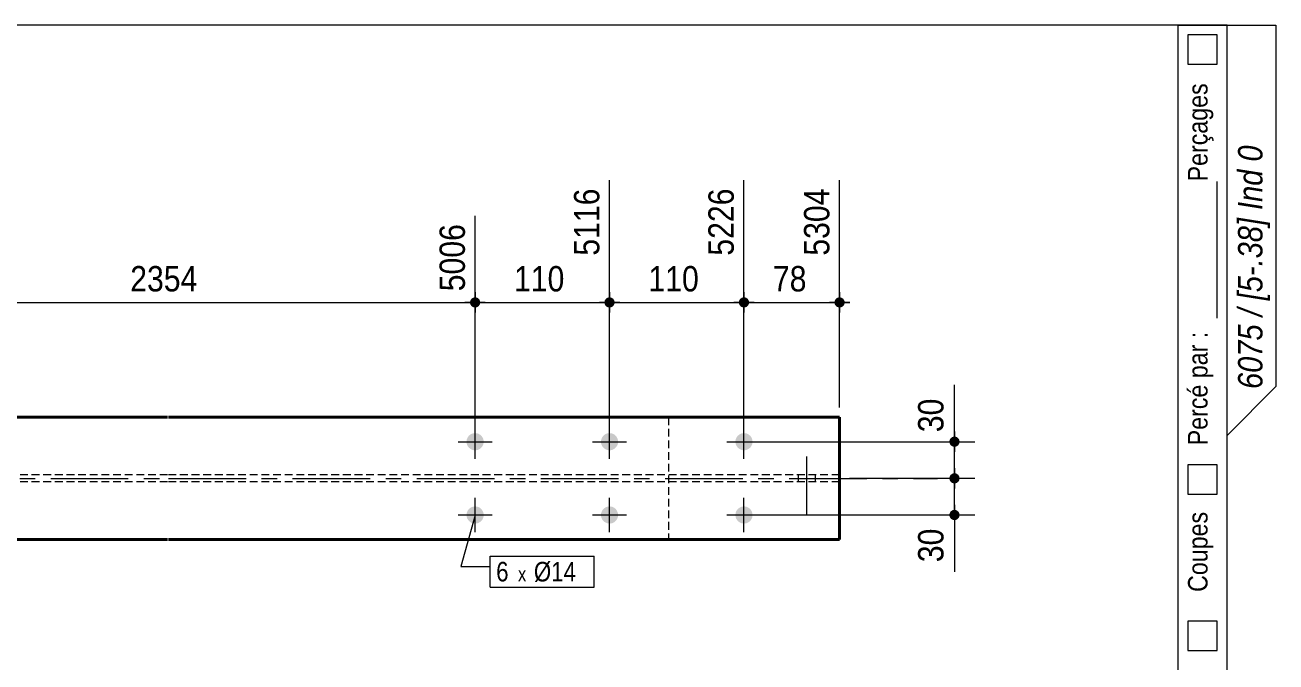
# Model space of a CAD drawing. Header units: millimetres. Extents: x 2 to 287, y 5 to 195.
# Drawn here: x 159 to 287, y 129.8 to 195 of the extents above; entities that cross this region are included whole.
import ezdxf

# ---------------------------------------------------------------- set-up
doc = ezdxf.new("R2010")
doc.units = ezdxf.units.MM
for name, pattern in [('AXES', [12.7, 7.9375, -1.5875, 1.5875, -1.5875]), ('CACHE2', [1.190625, 0.79375, -0.396875]), ('INTERROMPUX2', [9.525, 6.35, -3.175])]:
    doc.linetypes.add(name, pattern=pattern)
for name, color, linetype, lineweight in [('Autre type objet', 1, 'Continuous', 0), ('Axe', 1, 'Continuous', 0), ('Boulon', 7, 'Continuous', 0), ('Cache', 7, 'Continuous', 0), ('Cotation', 7, 'Continuous', 0), ('Désignation boulon', 3, 'Continuous', 0), ('Feuille dessin', 5, 'Continuous', 0), ('Piece', 2, 'Continuous', 0)]:
    doc.layers.add(name, color=color, linetype=linetype, lineweight=lineweight)
doc.styles.add('ARIAL', font='ARIAL.TTF')
doc.styles.add('ARIAL_ITALIC', font='ARIALI.TTF')
doc.styles.add('COMIC_SANS_MS', font='COMIC.TTF')

# ---------------------------------------------------------------- blocks, each defined once
blk = doc.blocks.new('*A8')
at = {"layer": 'Boulon'}
for points in [[(205.96, 152.33), (205.95, 152.28), (205.95, 152.24), (205.94, 152.2), (205.93, 152.16), (205.92, 152.11), (205.91, 152.07), (205.89, 152.03), (205.87, 151.99), (205.85, 151.96), (205.83, 151.92), (205.81, 151.88), (205.78, 151.85), (205.76, 151.81), (205.73, 151.78), (205.7, 151.75), (205.67, 151.72), (205.64, 151.69), (205.6, 151.67), (205.57, 151.64), (205.53, 151.62), (205.49, 151.6), (205.46, 151.58), (205.42, 151.56), (205.38, 151.54), (205.34, 151.53), (205.29, 151.52), (205.25, 151.51), (205.21, 151.5), (205.17, 151.5), (205.13, 151.49), (205.08, 151.49), (205.04, 151.49), (205, 151.5), (204.95, 151.5), (204.91, 151.51), (204.87, 151.52), (204.83, 151.53), (204.79, 151.54), (204.75, 151.56), (204.71, 151.58), (204.67, 151.6), (204.63, 151.62), (204.6, 151.64), (204.56, 151.67), (204.53, 151.69), (204.49, 151.72), (204.46, 151.75), (204.43, 151.78), (204.41, 151.81), (204.38, 151.85), (204.35, 151.88), (204.33, 151.92), (204.31, 151.96), (204.29, 151.99), (204.27, 152.03), (204.26, 152.07), (204.24, 152.11), (204.23, 152.16), (204.22, 152.2), (204.22, 152.24), (204.21, 152.28), (204.21, 152.33), (204.21, 152.37), (204.21, 152.41), (204.21, 152.45), (204.22, 152.5), (204.22, 152.54), (204.23, 152.58), (204.24, 152.62), (204.26, 152.66), (204.27, 152.7), (204.29, 152.74), (204.31, 152.78), (204.33, 152.82), (204.35, 152.85), (204.38, 152.89), (204.41, 152.92), (204.43, 152.96), (204.46, 152.99), (204.49, 153.02), (204.53, 153.04), (204.56, 153.07), (204.6, 153.1), (204.63, 153.12), (204.67, 153.14), (204.71, 153.16), (204.75, 153.18), (204.79, 153.19), (204.83, 153.21), (204.87, 153.22), (204.91, 153.23), (204.95, 153.23), (205, 153.24), (205.04, 153.24), (205.08, 153.24), (205.13, 153.24), (205.17, 153.24), (205.21, 153.23), (205.25, 153.23), (205.29, 153.22), (205.34, 153.21), (205.38, 153.19), (205.42, 153.18), (205.46, 153.16), (205.49, 153.14), (205.53, 153.12), (205.57, 153.1), (205.6, 153.07), (205.64, 153.04), (205.67, 153.02), (205.7, 152.99), (205.73, 152.96), (205.76, 152.92), (205.78, 152.89), (205.81, 152.85), (205.83, 152.82), (205.85, 152.78), (205.87, 152.74), (205.89, 152.7), (205.91, 152.66), (205.92, 152.62), (205.93, 152.58), (205.94, 152.54), (205.95, 152.5), (205.95, 152.45), (205.96, 152.41), (205.96, 152.37)], [(219.71, 152.33), (219.7, 152.28), (219.7, 152.24), (219.69, 152.2), (219.68, 152.16), (219.67, 152.11), (219.66, 152.07), (219.64, 152.03), (219.62, 151.99), (219.6, 151.96), (219.58, 151.92), (219.56, 151.88), (219.53, 151.85), (219.51, 151.81), (219.48, 151.78), (219.45, 151.75), (219.42, 151.72), (219.39, 151.69), (219.35, 151.67), (219.32, 151.64), (219.28, 151.62), (219.24, 151.6), (219.21, 151.58), (219.17, 151.56), (219.13, 151.54), (219.09, 151.53), (219.04, 151.52), (219, 151.51), (218.96, 151.5), (218.92, 151.5), (218.88, 151.49), (218.83, 151.49), (218.79, 151.49), (218.75, 151.5), (218.7, 151.5), (218.66, 151.51), (218.62, 151.52), (218.58, 151.53), (218.54, 151.54), (218.5, 151.56), (218.46, 151.58), (218.42, 151.6), (218.38, 151.62), (218.35, 151.64), (218.31, 151.67), (218.28, 151.69), (218.24, 151.72), (218.21, 151.75), (218.18, 151.78), (218.16, 151.81), (218.13, 151.85), (218.1, 151.88), (218.08, 151.92), (218.06, 151.96), (218.04, 151.99), (218.02, 152.03), (218.01, 152.07), (217.99, 152.11), (217.98, 152.16), (217.97, 152.2), (217.97, 152.24), (217.96, 152.28), (217.96, 152.33), (217.96, 152.37), (217.96, 152.41), (217.96, 152.45), (217.97, 152.5), (217.97, 152.54), (217.98, 152.58), (217.99, 152.62), (218.01, 152.66), (218.02, 152.7), (218.04, 152.74), (218.06, 152.78), (218.08, 152.82), (218.1, 152.85), (218.13, 152.89), (218.16, 152.92), (218.18, 152.96), (218.21, 152.99), (218.24, 153.02), (218.28, 153.04), (218.31, 153.07), (218.35, 153.1), (218.38, 153.12), (218.42, 153.14), (218.46, 153.16), (218.5, 153.18), (218.54, 153.19), (218.58, 153.21), (218.62, 153.22), (218.66, 153.23), (218.7, 153.23), (218.75, 153.24), (218.79, 153.24), (218.83, 153.24), (218.88, 153.24), (218.92, 153.24), (218.96, 153.23), (219, 153.23), (219.04, 153.22), (219.09, 153.21), (219.13, 153.19), (219.17, 153.18), (219.21, 153.16), (219.24, 153.14), (219.28, 153.12), (219.32, 153.1), (219.35, 153.07), (219.39, 153.04), (219.42, 153.02), (219.45, 152.99), (219.48, 152.96), (219.51, 152.92), (219.53, 152.89), (219.56, 152.85), (219.58, 152.82), (219.6, 152.78), (219.62, 152.74), (219.64, 152.7), (219.66, 152.66), (219.67, 152.62), (219.68, 152.58), (219.69, 152.54), (219.7, 152.5), (219.7, 152.45), (219.71, 152.41), (219.71, 152.37)], [(233.46, 152.33), (233.45, 152.28), (233.45, 152.24), (233.44, 152.2), (233.43, 152.16), (233.42, 152.11), (233.41, 152.07), (233.39, 152.03), (233.37, 151.99), (233.35, 151.96), (233.33, 151.92), (233.31, 151.88), (233.28, 151.85), (233.26, 151.81), (233.23, 151.78), (233.2, 151.75), (233.17, 151.72), (233.14, 151.69), (233.1, 151.67), (233.07, 151.64), (233.03, 151.62), (232.99, 151.6), (232.96, 151.58), (232.92, 151.56), (232.88, 151.54), (232.84, 151.53), (232.79, 151.52), (232.75, 151.51), (232.71, 151.5), (232.67, 151.5), (232.63, 151.49), (232.58, 151.49), (232.54, 151.49), (232.5, 151.5), (232.45, 151.5), (232.41, 151.51), (232.37, 151.52), (232.33, 151.53), (232.29, 151.54), (232.25, 151.56), (232.21, 151.58), (232.17, 151.6), (232.13, 151.62), (232.1, 151.64), (232.06, 151.67), (232.03, 151.69), (231.99, 151.72), (231.96, 151.75), (231.93, 151.78), (231.91, 151.81), (231.88, 151.85), (231.85, 151.88), (231.83, 151.92), (231.81, 151.96), (231.79, 151.99), (231.77, 152.03), (231.76, 152.07), (231.74, 152.11), (231.73, 152.16), (231.72, 152.2), (231.72, 152.24), (231.71, 152.28), (231.71, 152.33), (231.71, 152.37), (231.71, 152.41), (231.71, 152.45), (231.72, 152.5), (231.72, 152.54), (231.73, 152.58), (231.74, 152.62), (231.76, 152.66), (231.77, 152.7), (231.79, 152.74), (231.81, 152.78), (231.83, 152.82), (231.85, 152.85), (231.88, 152.89), (231.91, 152.92), (231.93, 152.96), (231.96, 152.99), (231.99, 153.02), (232.03, 153.04), (232.06, 153.07), (232.1, 153.1), (232.13, 153.12), (232.17, 153.14), (232.21, 153.16), (232.25, 153.18), (232.29, 153.19), (232.33, 153.21), (232.37, 153.22), (232.41, 153.23), (232.45, 153.23), (232.5, 153.24), (232.54, 153.24), (232.58, 153.24), (232.63, 153.24), (232.67, 153.24), (232.71, 153.23), (232.75, 153.23), (232.79, 153.22), (232.84, 153.21), (232.88, 153.19), (232.92, 153.18), (232.96, 153.16), (232.99, 153.14), (233.03, 153.12), (233.07, 153.1), (233.1, 153.07), (233.14, 153.04), (233.17, 153.02), (233.2, 152.99), (233.23, 152.96), (233.26, 152.92), (233.28, 152.89), (233.31, 152.85), (233.33, 152.82), (233.35, 152.78), (233.37, 152.74), (233.39, 152.7), (233.41, 152.66), (233.42, 152.62), (233.43, 152.58), (233.44, 152.54), (233.45, 152.5), (233.45, 152.45), (233.46, 152.41), (233.46, 152.37)], [(205.96, 144.83), (205.95, 144.78), (205.95, 144.74), (205.94, 144.7), (205.93, 144.66), (205.92, 144.61), (205.91, 144.57), (205.89, 144.53), (205.87, 144.49), (205.85, 144.46), (205.83, 144.42), (205.81, 144.38), (205.78, 144.35), (205.76, 144.31), (205.73, 144.28), (205.7, 144.25), (205.67, 144.22), (205.64, 144.19), (205.6, 144.17), (205.57, 144.14), (205.53, 144.12), (205.49, 144.1), (205.46, 144.08), (205.42, 144.06), (205.38, 144.04), (205.34, 144.03), (205.29, 144.02), (205.25, 144.01), (205.21, 144), (205.17, 144), (205.13, 143.99), (205.08, 143.99), (205.04, 143.99), (205, 144), (204.95, 144), (204.91, 144.01), (204.87, 144.02), (204.83, 144.03), (204.79, 144.04), (204.75, 144.06), (204.71, 144.08), (204.67, 144.1), (204.63, 144.12), (204.6, 144.14), (204.56, 144.17), (204.53, 144.19), (204.49, 144.22), (204.46, 144.25), (204.43, 144.28), (204.41, 144.31), (204.38, 144.35), (204.35, 144.38), (204.33, 144.42), (204.31, 144.46), (204.29, 144.49), (204.27, 144.53), (204.26, 144.57), (204.24, 144.61), (204.23, 144.66), (204.22, 144.7), (204.22, 144.74), (204.21, 144.78), (204.21, 144.83), (204.21, 144.87), (204.21, 144.91), (204.21, 144.95), (204.22, 145), (204.22, 145.04), (204.23, 145.08), (204.24, 145.12), (204.26, 145.16), (204.27, 145.2), (204.29, 145.24), (204.31, 145.28), (204.33, 145.32), (204.35, 145.35), (204.38, 145.39), (204.41, 145.42), (204.43, 145.46), (204.46, 145.49), (204.49, 145.52), (204.53, 145.54), (204.56, 145.57), (204.6, 145.6), (204.63, 145.62), (204.67, 145.64), (204.71, 145.66), (204.75, 145.68), (204.79, 145.69), (204.83, 145.71), (204.87, 145.72), (204.91, 145.73), (204.95, 145.73), (205, 145.74), (205.04, 145.74), (205.08, 145.74), (205.13, 145.74), (205.17, 145.74), (205.21, 145.73), (205.25, 145.73), (205.29, 145.72), (205.34, 145.71), (205.38, 145.69), (205.42, 145.68), (205.46, 145.66), (205.49, 145.64), (205.53, 145.62), (205.57, 145.6), (205.6, 145.57), (205.64, 145.54), (205.67, 145.52), (205.7, 145.49), (205.73, 145.46), (205.76, 145.42), (205.78, 145.39), (205.81, 145.35), (205.83, 145.32), (205.85, 145.28), (205.87, 145.24), (205.89, 145.2), (205.91, 145.16), (205.92, 145.12), (205.93, 145.08), (205.94, 145.04), (205.95, 145), (205.95, 144.95), (205.96, 144.91), (205.96, 144.87)], [(219.71, 144.83), (219.7, 144.78), (219.7, 144.74), (219.69, 144.7), (219.68, 144.66), (219.67, 144.61), (219.66, 144.57), (219.64, 144.53), (219.62, 144.49), (219.6, 144.46), (219.58, 144.42), (219.56, 144.38), (219.53, 144.35), (219.51, 144.31), (219.48, 144.28), (219.45, 144.25), (219.42, 144.22), (219.39, 144.19), (219.35, 144.17), (219.32, 144.14), (219.28, 144.12), (219.24, 144.1), (219.21, 144.08), (219.17, 144.06), (219.13, 144.04), (219.09, 144.03), (219.04, 144.02), (219, 144.01), (218.96, 144), (218.92, 144), (218.88, 143.99), (218.83, 143.99), (218.79, 143.99), (218.75, 144), (218.7, 144), (218.66, 144.01), (218.62, 144.02), (218.58, 144.03), (218.54, 144.04), (218.5, 144.06), (218.46, 144.08), (218.42, 144.1), (218.38, 144.12), (218.35, 144.14), (218.31, 144.17), (218.28, 144.19), (218.24, 144.22), (218.21, 144.25), (218.18, 144.28), (218.16, 144.31), (218.13, 144.35), (218.1, 144.38), (218.08, 144.42), (218.06, 144.46), (218.04, 144.49), (218.02, 144.53), (218.01, 144.57), (217.99, 144.61), (217.98, 144.66), (217.97, 144.7), (217.97, 144.74), (217.96, 144.78), (217.96, 144.83), (217.96, 144.87), (217.96, 144.91), (217.96, 144.95), (217.97, 145), (217.97, 145.04), (217.98, 145.08), (217.99, 145.12), (218.01, 145.16), (218.02, 145.2), (218.04, 145.24), (218.06, 145.28), (218.08, 145.32), (218.1, 145.35), (218.13, 145.39), (218.16, 145.42), (218.18, 145.46), (218.21, 145.49), (218.24, 145.52), (218.28, 145.54), (218.31, 145.57), (218.35, 145.6), (218.38, 145.62), (218.42, 145.64), (218.46, 145.66), (218.5, 145.68), (218.54, 145.69), (218.58, 145.71), (218.62, 145.72), (218.66, 145.73), (218.7, 145.73), (218.75, 145.74), (218.79, 145.74), (218.83, 145.74), (218.88, 145.74), (218.92, 145.74), (218.96, 145.73), (219, 145.73), (219.04, 145.72), (219.09, 145.71), (219.13, 145.69), (219.17, 145.68), (219.21, 145.66), (219.24, 145.64), (219.28, 145.62), (219.32, 145.6), (219.35, 145.57), (219.39, 145.54), (219.42, 145.52), (219.45, 145.49), (219.48, 145.46), (219.51, 145.42), (219.53, 145.39), (219.56, 145.35), (219.58, 145.32), (219.6, 145.28), (219.62, 145.24), (219.64, 145.2), (219.66, 145.16), (219.67, 145.12), (219.68, 145.08), (219.69, 145.04), (219.7, 145), (219.7, 144.95), (219.71, 144.91), (219.71, 144.87)], [(233.46, 144.83), (233.45, 144.78), (233.45, 144.74), (233.44, 144.7), (233.43, 144.66), (233.42, 144.61), (233.41, 144.57), (233.39, 144.53), (233.37, 144.49), (233.35, 144.46), (233.33, 144.42), (233.31, 144.38), (233.28, 144.35), (233.26, 144.31), (233.23, 144.28), (233.2, 144.25), (233.17, 144.22), (233.14, 144.19), (233.1, 144.17), (233.07, 144.14), (233.03, 144.12), (232.99, 144.1), (232.96, 144.08), (232.92, 144.06), (232.88, 144.04), (232.84, 144.03), (232.79, 144.02), (232.75, 144.01), (232.71, 144), (232.67, 144), (232.63, 143.99), (232.58, 143.99), (232.54, 143.99), (232.5, 144), (232.45, 144), (232.41, 144.01), (232.37, 144.02), (232.33, 144.03), (232.29, 144.04), (232.25, 144.06), (232.21, 144.08), (232.17, 144.1), (232.13, 144.12), (232.1, 144.14), (232.06, 144.17), (232.03, 144.19), (231.99, 144.22), (231.96, 144.25), (231.93, 144.28), (231.91, 144.31), (231.88, 144.35), (231.85, 144.38), (231.83, 144.42), (231.81, 144.46), (231.79, 144.49), (231.77, 144.53), (231.76, 144.57), (231.74, 144.61), (231.73, 144.66), (231.72, 144.7), (231.72, 144.74), (231.71, 144.78), (231.71, 144.83), (231.71, 144.87), (231.71, 144.91), (231.71, 144.95), (231.72, 145), (231.72, 145.04), (231.73, 145.08), (231.74, 145.12), (231.76, 145.16), (231.77, 145.2), (231.79, 145.24), (231.81, 145.28), (231.83, 145.32), (231.85, 145.35), (231.88, 145.39), (231.91, 145.42), (231.93, 145.46), (231.96, 145.49), (231.99, 145.52), (232.03, 145.54), (232.06, 145.57), (232.1, 145.6), (232.13, 145.62), (232.17, 145.64), (232.21, 145.66), (232.25, 145.68), (232.29, 145.69), (232.33, 145.71), (232.37, 145.72), (232.41, 145.73), (232.45, 145.73), (232.5, 145.74), (232.54, 145.74), (232.58, 145.74), (232.63, 145.74), (232.67, 145.74), (232.71, 145.73), (232.75, 145.73), (232.79, 145.72), (232.84, 145.71), (232.88, 145.69), (232.92, 145.68), (232.96, 145.66), (232.99, 145.64), (233.03, 145.62), (233.07, 145.6), (233.1, 145.57), (233.14, 145.54), (233.17, 145.52), (233.2, 145.49), (233.23, 145.46), (233.26, 145.42), (233.28, 145.39), (233.31, 145.35), (233.33, 145.32), (233.35, 145.28), (233.37, 145.24), (233.39, 145.2), (233.41, 145.16), (233.42, 145.12), (233.43, 145.08), (233.44, 145.04), (233.45, 145), (233.45, 144.95), (233.46, 144.91), (233.46, 144.87)]]:
    blk.add_hatch(color=256, dxfattribs=at).paths.add_polyline_path(points, flags=17)
at = {"layer": 'Boulon', "linetype": 'Continuous', "lineweight": 0}
for p, q in [((205.08, 150.62), (205.08, 154.12)), ((218.83, 150.62), (218.83, 154.12)), ((232.58, 150.62), (232.58, 154.12)), ((203.33, 152.37), (206.83, 152.37)), ((217.08, 152.37), (220.58, 152.37)), ((230.83, 152.37), (234.33, 152.37)), ((205.08, 143.12), (205.08, 146.62)), ((218.83, 143.12), (218.83, 146.62)), ((232.58, 143.12), (232.58, 146.62)), ((203.33, 144.87), (206.83, 144.87)), ((217.08, 144.87), (220.58, 144.87)), ((230.83, 144.87), (234.33, 144.87))]:
    blk.add_line(p, q, dxfattribs=at)
blk = doc.blocks.new('*A10')
at = {"layer": 'Boulon', "linetype": 'INTERROMPUX2', "lineweight": 0}
for p, q in [((238.988194, 150.867769), (238.988194, 144.867769)), ((238.988194, 150.867769), (238.988194, 144.867769)), ((238.113194, 148.967769), (238.113194, 148.267769)), ((238.113194, 148.967769), (238.113194, 148.267769)), ((239.863194, 148.967769), (239.863194, 148.267769)), ((239.863194, 148.967769), (239.863194, 148.267769))]:
    blk.add_line(p, q, dxfattribs=at)
blk = doc.blocks.new('*A12')
at = {"layer": 'Axe', "color": 1, "linetype": 'AXES', "lineweight": 15}
for p, q in [((110.868494, 148.617769), (173.610908, 148.617769)), ((173.710908, 148.617769), (252.362176, 148.617769))]:
    blk.add_line(p, q, dxfattribs=at)
at = {"layer": 'Cache', "color": 7, "linetype": 'CACHE2', "lineweight": 20}
for p, q in [((224.862176, 154.867769), (224.862176, 142.367769)), ((173.610908, 148.967769), (110.868494, 148.967769)), ((242.362176, 148.967769), (173.710908, 148.967769)), ((173.610908, 148.267769), (110.868494, 148.267769)), ((242.362176, 148.267769), (173.710908, 148.267769))]:
    blk.add_line(p, q, dxfattribs=at)
at = {"layer": 'Piece', "color": 2, "linetype": 'Continuous', "lineweight": 40}
for p, q in [((153.514848, 154.867769), (173.610908, 154.867769)), ((173.710908, 154.867769), (242.362176, 154.867769)), ((242.362176, 154.867769), (242.362176, 142.367769)), ((173.610908, 142.367769), (153.514848, 142.367769)), ((242.362176, 142.367769), (173.710908, 142.367769))]:
    blk.add_line(p, q, dxfattribs=at)
blk = doc.blocks.new('*A13')
at = {"layer": 'Feuille dessin', "linetype": 'Continuous', "lineweight": 0}
for p, q in [((282, 195), (5, 195)), ((282, 5), (282, 195))]:
    blk.add_line(p, q, dxfattribs=at)
blk = doc.blocks.new('*A14')
at = {"layer": 'Autre type objet', "linetype": 'Continuous', "lineweight": 0}
for p, q in [((277, 42), (277, 195)), ((277, 195), (287, 195)), ((282, 42), (282, 195)), ((287, 195), (287, 158)), ((278, 194), (278, 191)), ((281, 194), (278, 194)), ((281, 191), (281, 194)), ((278, 191), (281, 191)), ((281, 165), (281, 179)), ((287, 158), (282, 153)), ((278, 150), (278, 147)), ((281, 150), (278, 150)), ((281, 147), (281, 150)), ((278, 147), (281, 147)), ((278, 134), (278, 131)), ((281, 134), (278, 134)), ((281, 131), (281, 134)), ((278, 131), (281, 131)), ((281, 102), (281, 115)), ((277, 42), (282, 42))]:
    blk.add_line(p, q, dxfattribs=at)
at = {"layer": 'Autre type objet', "width": 0.85}
for s, height, style, p in [('Perçages', 2, 'ARIAL', (280, 179)), ('6075 / [5-.38] Ind 0', 2.5, 'ARIAL_ITALIC', (285.619109, 157.760245)), ('Percé par :', 2, 'ARIAL', (280, 152)), ('Coupes', 2, 'ARIAL', (280, 137)), ('Longueurs', 2, 'ARIAL', (280, 116)), ('Débité par :', 2, 'ARIAL', (280, 89)), ('CONTROLE FABRICATION', 2.5, 'ARIAL', (281, 44))]:
    blk.add_text(s, height=height, rotation=90, dxfattribs=dict(at, style=style)).set_placement(p)
blk = doc.blocks.new('*A36')
at = {"layer": 'Cotation'}
for points in [[(254.09, 148.1), (254.06, 148.1), (254.04, 148.1), (254.01, 148.11), (253.99, 148.11), (253.96, 148.12), (253.94, 148.13), (253.92, 148.14), (253.89, 148.15), (253.87, 148.16), (253.85, 148.17), (253.83, 148.19), (253.81, 148.2), (253.78, 148.22), (253.77, 148.23), (253.75, 148.25), (253.73, 148.27), (253.71, 148.29), (253.7, 148.31), (253.68, 148.33), (253.67, 148.35), (253.66, 148.37), (253.64, 148.4), (253.63, 148.42), (253.63, 148.44), (253.62, 148.47), (253.61, 148.49), (253.6, 148.52), (253.6, 148.54), (253.6, 148.57), (253.6, 148.59), (253.59, 148.62), (253.6, 148.64), (253.6, 148.67), (253.6, 148.69), (253.6, 148.72), (253.61, 148.74), (253.62, 148.77), (253.63, 148.79), (253.63, 148.82), (253.64, 148.84), (253.66, 148.86), (253.67, 148.89), (253.68, 148.91), (253.7, 148.93), (253.71, 148.95), (253.73, 148.97), (253.75, 148.99), (253.77, 149), (253.78, 149.02), (253.81, 149.04), (253.83, 149.05), (253.85, 149.06), (253.87, 149.08), (253.89, 149.09), (253.92, 149.1), (253.94, 149.11), (253.96, 149.12), (253.99, 149.12), (254.01, 149.13), (254.04, 149.13), (254.06, 149.14), (254.09, 149.14), (254.11, 149.14), (254.14, 149.14), (254.17, 149.14), (254.19, 149.13), (254.22, 149.13), (254.24, 149.12), (254.27, 149.12), (254.29, 149.11), (254.31, 149.1), (254.34, 149.09), (254.36, 149.08), (254.38, 149.06), (254.4, 149.05), (254.42, 149.04), (254.44, 149.02), (254.46, 149), (254.48, 148.99), (254.5, 148.97), (254.52, 148.95), (254.53, 148.93), (254.55, 148.91), (254.56, 148.89), (254.57, 148.86), (254.58, 148.84), (254.6, 148.82), (254.6, 148.79), (254.61, 148.77), (254.62, 148.74), (254.62, 148.72), (254.63, 148.69), (254.63, 148.67), (254.63, 148.64), (254.63, 148.62), (254.63, 148.59), (254.63, 148.57), (254.63, 148.54), (254.62, 148.52), (254.62, 148.49), (254.61, 148.47), (254.6, 148.44), (254.6, 148.42), (254.58, 148.4), (254.57, 148.37), (254.56, 148.35), (254.55, 148.33), (254.53, 148.31), (254.52, 148.29), (254.5, 148.27), (254.48, 148.25), (254.46, 148.23), (254.44, 148.22), (254.42, 148.2), (254.4, 148.19), (254.38, 148.17), (254.36, 148.16), (254.34, 148.15), (254.31, 148.14), (254.29, 148.13), (254.27, 148.12), (254.24, 148.11), (254.22, 148.11), (254.19, 148.1), (254.17, 148.1), (254.14, 148.1), (254.11, 148.1)], [(254.09, 144.35), (254.06, 144.35), (254.04, 144.35), (254.01, 144.36), (253.99, 144.36), (253.96, 144.37), (253.94, 144.38), (253.92, 144.39), (253.89, 144.4), (253.87, 144.41), (253.85, 144.42), (253.83, 144.44), (253.81, 144.45), (253.78, 144.47), (253.77, 144.48), (253.75, 144.5), (253.73, 144.52), (253.71, 144.54), (253.7, 144.56), (253.68, 144.58), (253.67, 144.6), (253.66, 144.62), (253.64, 144.65), (253.63, 144.67), (253.63, 144.69), (253.62, 144.72), (253.61, 144.74), (253.6, 144.77), (253.6, 144.79), (253.6, 144.82), (253.6, 144.84), (253.59, 144.87), (253.6, 144.89), (253.6, 144.92), (253.6, 144.94), (253.6, 144.97), (253.61, 144.99), (253.62, 145.02), (253.63, 145.04), (253.63, 145.07), (253.64, 145.09), (253.66, 145.11), (253.67, 145.14), (253.68, 145.16), (253.7, 145.18), (253.71, 145.2), (253.73, 145.22), (253.75, 145.24), (253.77, 145.25), (253.78, 145.27), (253.81, 145.29), (253.83, 145.3), (253.85, 145.31), (253.87, 145.33), (253.89, 145.34), (253.92, 145.35), (253.94, 145.36), (253.96, 145.37), (253.99, 145.37), (254.01, 145.38), (254.04, 145.38), (254.06, 145.39), (254.09, 145.39), (254.11, 145.39), (254.14, 145.39), (254.17, 145.39), (254.19, 145.38), (254.22, 145.38), (254.24, 145.37), (254.27, 145.37), (254.29, 145.36), (254.31, 145.35), (254.34, 145.34), (254.36, 145.33), (254.38, 145.31), (254.4, 145.3), (254.42, 145.29), (254.44, 145.27), (254.46, 145.25), (254.48, 145.24), (254.5, 145.22), (254.52, 145.2), (254.53, 145.18), (254.55, 145.16), (254.56, 145.14), (254.57, 145.11), (254.58, 145.09), (254.6, 145.07), (254.6, 145.04), (254.61, 145.02), (254.62, 144.99), (254.62, 144.97), (254.63, 144.94), (254.63, 144.92), (254.63, 144.89), (254.63, 144.87), (254.63, 144.84), (254.63, 144.82), (254.63, 144.79), (254.62, 144.77), (254.62, 144.74), (254.61, 144.72), (254.6, 144.69), (254.6, 144.67), (254.58, 144.65), (254.57, 144.62), (254.56, 144.6), (254.55, 144.58), (254.53, 144.56), (254.52, 144.54), (254.5, 144.52), (254.48, 144.5), (254.46, 144.48), (254.44, 144.47), (254.42, 144.45), (254.4, 144.44), (254.38, 144.42), (254.36, 144.41), (254.34, 144.4), (254.31, 144.39), (254.29, 144.38), (254.27, 144.37), (254.24, 144.36), (254.22, 144.36), (254.19, 144.35), (254.17, 144.35), (254.14, 144.35), (254.11, 144.35)]]:
    blk.add_hatch(color=256, dxfattribs=at).paths.add_polyline_path(points, flags=17)
at = {"layer": 'Cotation', "linetype": 'Continuous', "lineweight": 0}
for p, q in [((243.36, 148.62), (256.19, 148.62)), ((253.07, 148.62), (255.15, 148.62)), ((254.11, 149.66), (254.11, 147.58)), ((254.11, 148.62), (254.11, 149.66)), ((254.11, 144.87), (254.11, 148.62)), ((254.11, 145.91), (254.11, 143.83)), ((233.58, 144.87), (256.19, 144.87)), ((253.07, 144.87), (255.15, 144.87)), ((254.11, 144.87), (254.11, 139.06)), ((254.11, 144.87), (254.11, 139.06))]:
    blk.add_line(p, q, dxfattribs=at)
at = {"layer": 'Cotation'}
for p in [(254.11, 148.62), (254.11, 144.87)]:
    blk.add_point(p, dxfattribs=at)
at = {"layer": 'Cotation', "style": 'ARIAL', "width": 0.85}
blk.add_text('30', height=2.6, rotation=90.0002, dxfattribs=at).set_placement((252.99, 140.04))
blk = doc.blocks.new('*A37')
at = {"layer": 'Cotation'}
for points in [[(254.09, 151.85), (254.06, 151.85), (254.04, 151.85), (254.01, 151.86), (253.99, 151.86), (253.96, 151.87), (253.94, 151.88), (253.92, 151.89), (253.89, 151.9), (253.87, 151.91), (253.85, 151.92), (253.83, 151.94), (253.81, 151.95), (253.78, 151.97), (253.77, 151.98), (253.75, 152), (253.73, 152.02), (253.71, 152.04), (253.7, 152.06), (253.68, 152.08), (253.67, 152.1), (253.66, 152.12), (253.64, 152.15), (253.63, 152.17), (253.63, 152.19), (253.62, 152.22), (253.61, 152.24), (253.6, 152.27), (253.6, 152.29), (253.6, 152.32), (253.6, 152.34), (253.59, 152.37), (253.6, 152.39), (253.6, 152.42), (253.6, 152.44), (253.6, 152.47), (253.61, 152.49), (253.62, 152.52), (253.63, 152.54), (253.63, 152.57), (253.64, 152.59), (253.66, 152.61), (253.67, 152.64), (253.68, 152.66), (253.7, 152.68), (253.71, 152.7), (253.73, 152.72), (253.75, 152.74), (253.77, 152.75), (253.78, 152.77), (253.81, 152.79), (253.83, 152.8), (253.85, 152.81), (253.87, 152.83), (253.89, 152.84), (253.92, 152.85), (253.94, 152.86), (253.96, 152.87), (253.99, 152.87), (254.01, 152.88), (254.04, 152.88), (254.06, 152.89), (254.09, 152.89), (254.11, 152.89), (254.14, 152.89), (254.17, 152.89), (254.19, 152.88), (254.22, 152.88), (254.24, 152.87), (254.27, 152.87), (254.29, 152.86), (254.31, 152.85), (254.34, 152.84), (254.36, 152.83), (254.38, 152.81), (254.4, 152.8), (254.42, 152.79), (254.44, 152.77), (254.46, 152.75), (254.48, 152.74), (254.5, 152.72), (254.52, 152.7), (254.53, 152.68), (254.55, 152.66), (254.56, 152.64), (254.57, 152.61), (254.58, 152.59), (254.6, 152.57), (254.6, 152.54), (254.61, 152.52), (254.62, 152.49), (254.62, 152.47), (254.63, 152.44), (254.63, 152.42), (254.63, 152.39), (254.63, 152.37), (254.63, 152.34), (254.63, 152.32), (254.63, 152.29), (254.62, 152.27), (254.62, 152.24), (254.61, 152.22), (254.6, 152.19), (254.6, 152.17), (254.58, 152.15), (254.57, 152.12), (254.56, 152.1), (254.55, 152.08), (254.53, 152.06), (254.52, 152.04), (254.5, 152.02), (254.48, 152), (254.46, 151.98), (254.44, 151.97), (254.42, 151.95), (254.4, 151.94), (254.38, 151.92), (254.36, 151.91), (254.34, 151.9), (254.31, 151.89), (254.29, 151.88), (254.27, 151.87), (254.24, 151.86), (254.22, 151.86), (254.19, 151.85), (254.17, 151.85), (254.14, 151.85), (254.11, 151.85)], [(254.09, 148.1), (254.06, 148.1), (254.04, 148.1), (254.01, 148.11), (253.99, 148.11), (253.96, 148.12), (253.94, 148.13), (253.92, 148.14), (253.89, 148.15), (253.87, 148.16), (253.85, 148.17), (253.83, 148.19), (253.81, 148.2), (253.78, 148.22), (253.77, 148.23), (253.75, 148.25), (253.73, 148.27), (253.71, 148.29), (253.7, 148.31), (253.68, 148.33), (253.67, 148.35), (253.66, 148.37), (253.64, 148.4), (253.63, 148.42), (253.63, 148.44), (253.62, 148.47), (253.61, 148.49), (253.6, 148.52), (253.6, 148.54), (253.6, 148.57), (253.6, 148.59), (253.59, 148.62), (253.6, 148.64), (253.6, 148.67), (253.6, 148.69), (253.6, 148.72), (253.61, 148.74), (253.62, 148.77), (253.63, 148.79), (253.63, 148.82), (253.64, 148.84), (253.66, 148.86), (253.67, 148.89), (253.68, 148.91), (253.7, 148.93), (253.71, 148.95), (253.73, 148.97), (253.75, 148.99), (253.77, 149), (253.78, 149.02), (253.81, 149.04), (253.83, 149.05), (253.85, 149.06), (253.87, 149.08), (253.89, 149.09), (253.92, 149.1), (253.94, 149.11), (253.96, 149.12), (253.99, 149.12), (254.01, 149.13), (254.04, 149.13), (254.06, 149.14), (254.09, 149.14), (254.11, 149.14), (254.14, 149.14), (254.17, 149.14), (254.19, 149.13), (254.22, 149.13), (254.24, 149.12), (254.27, 149.12), (254.29, 149.11), (254.31, 149.1), (254.34, 149.09), (254.36, 149.08), (254.38, 149.06), (254.4, 149.05), (254.42, 149.04), (254.44, 149.02), (254.46, 149), (254.48, 148.99), (254.5, 148.97), (254.52, 148.95), (254.53, 148.93), (254.55, 148.91), (254.56, 148.89), (254.57, 148.86), (254.58, 148.84), (254.6, 148.82), (254.6, 148.79), (254.61, 148.77), (254.62, 148.74), (254.62, 148.72), (254.63, 148.69), (254.63, 148.67), (254.63, 148.64), (254.63, 148.62), (254.63, 148.59), (254.63, 148.57), (254.63, 148.54), (254.62, 148.52), (254.62, 148.49), (254.61, 148.47), (254.6, 148.44), (254.6, 148.42), (254.58, 148.4), (254.57, 148.37), (254.56, 148.35), (254.55, 148.33), (254.53, 148.31), (254.52, 148.29), (254.5, 148.27), (254.48, 148.25), (254.46, 148.23), (254.44, 148.22), (254.42, 148.2), (254.4, 148.19), (254.38, 148.17), (254.36, 148.16), (254.34, 148.15), (254.31, 148.14), (254.29, 148.13), (254.27, 148.12), (254.24, 148.11), (254.22, 148.11), (254.19, 148.1), (254.17, 148.1), (254.14, 148.1), (254.11, 148.1)]]:
    blk.add_hatch(color=256, dxfattribs=at).paths.add_polyline_path(points, flags=17)
at = {"layer": 'Cotation', "linetype": 'Continuous', "lineweight": 0}
for p, q in [((254.11, 152.37), (254.11, 158.17)), ((254.11, 152.37), (254.11, 158.17)), ((233.58, 152.37), (256.19, 152.37)), ((253.07, 152.37), (255.15, 152.37)), ((254.11, 153.41), (254.11, 151.33)), ((254.11, 148.62), (254.11, 152.37)), ((243.36, 148.62), (256.19, 148.62)), ((253.07, 148.62), (255.15, 148.62)), ((254.11, 149.66), (254.11, 147.58)), ((254.11, 148.62), (254.11, 147.58))]:
    blk.add_line(p, q, dxfattribs=at)
at = {"layer": 'Cotation'}
for p in [(254.11, 152.37), (254.11, 148.62)]:
    blk.add_point(p, dxfattribs=at)
at = {"layer": 'Cotation', "style": 'ARIAL', "width": 0.85}
blk.add_text('30', height=2.6, rotation=90.0002, dxfattribs=at).set_placement((252.99, 153.34))
blk = doc.blocks.new('*A44')
at = {"layer": 'Cotation'}
for points in [[(142.21, 166.1), (142.19, 166.1), (142.16, 166.1), (142.14, 166.11), (142.11, 166.11), (142.09, 166.12), (142.06, 166.13), (142.04, 166.14), (142.02, 166.15), (141.99, 166.16), (141.97, 166.17), (141.95, 166.19), (141.93, 166.2), (141.91, 166.22), (141.89, 166.23), (141.87, 166.25), (141.85, 166.27), (141.84, 166.29), (141.82, 166.31), (141.81, 166.33), (141.79, 166.35), (141.78, 166.37), (141.77, 166.4), (141.76, 166.42), (141.75, 166.44), (141.74, 166.47), (141.74, 166.49), (141.73, 166.52), (141.73, 166.54), (141.72, 166.57), (141.72, 166.59), (141.72, 166.62), (141.72, 166.64), (141.72, 166.67), (141.73, 166.69), (141.73, 166.72), (141.74, 166.74), (141.74, 166.77), (141.75, 166.79), (141.76, 166.82), (141.77, 166.84), (141.78, 166.86), (141.79, 166.89), (141.81, 166.91), (141.82, 166.93), (141.84, 166.95), (141.85, 166.97), (141.87, 166.99), (141.89, 167), (141.91, 167.02), (141.93, 167.04), (141.95, 167.05), (141.97, 167.06), (141.99, 167.08), (142.02, 167.09), (142.04, 167.1), (142.06, 167.11), (142.09, 167.12), (142.11, 167.12), (142.14, 167.13), (142.16, 167.13), (142.19, 167.14), (142.21, 167.14), (142.24, 167.14), (142.27, 167.14), (142.29, 167.14), (142.32, 167.13), (142.34, 167.13), (142.37, 167.12), (142.39, 167.12), (142.41, 167.11), (142.44, 167.1), (142.46, 167.09), (142.48, 167.08), (142.51, 167.06), (142.53, 167.05), (142.55, 167.04), (142.57, 167.02), (142.59, 167), (142.61, 166.99), (142.62, 166.97), (142.64, 166.95), (142.66, 166.93), (142.67, 166.91), (142.69, 166.89), (142.7, 166.86), (142.71, 166.84), (142.72, 166.82), (142.73, 166.79), (142.74, 166.77), (142.74, 166.74), (142.75, 166.72), (142.75, 166.69), (142.76, 166.67), (142.76, 166.64), (142.76, 166.62), (142.76, 166.59), (142.76, 166.57), (142.75, 166.54), (142.75, 166.52), (142.74, 166.49), (142.74, 166.47), (142.73, 166.44), (142.72, 166.42), (142.71, 166.4), (142.7, 166.37), (142.69, 166.35), (142.67, 166.33), (142.66, 166.31), (142.64, 166.29), (142.62, 166.27), (142.61, 166.25), (142.59, 166.23), (142.57, 166.22), (142.55, 166.2), (142.53, 166.19), (142.51, 166.17), (142.48, 166.16), (142.46, 166.15), (142.44, 166.14), (142.41, 166.13), (142.39, 166.12), (142.37, 166.11), (142.34, 166.11), (142.32, 166.1), (142.29, 166.1), (142.27, 166.1), (142.24, 166.1)], [(205.06, 166.1), (205.03, 166.1), (205.01, 166.1), (204.98, 166.11), (204.96, 166.11), (204.93, 166.12), (204.91, 166.13), (204.88, 166.14), (204.86, 166.15), (204.84, 166.16), (204.81, 166.17), (204.79, 166.19), (204.77, 166.2), (204.75, 166.22), (204.73, 166.23), (204.71, 166.25), (204.7, 166.27), (204.68, 166.29), (204.66, 166.31), (204.65, 166.33), (204.64, 166.35), (204.62, 166.37), (204.61, 166.4), (204.6, 166.42), (204.59, 166.44), (204.58, 166.47), (204.58, 166.49), (204.57, 166.52), (204.57, 166.54), (204.56, 166.57), (204.56, 166.59), (204.56, 166.62), (204.56, 166.64), (204.56, 166.67), (204.57, 166.69), (204.57, 166.72), (204.58, 166.74), (204.58, 166.77), (204.59, 166.79), (204.6, 166.82), (204.61, 166.84), (204.62, 166.86), (204.64, 166.89), (204.65, 166.91), (204.66, 166.93), (204.68, 166.95), (204.7, 166.97), (204.71, 166.99), (204.73, 167), (204.75, 167.02), (204.77, 167.04), (204.79, 167.05), (204.81, 167.06), (204.84, 167.08), (204.86, 167.09), (204.88, 167.1), (204.91, 167.11), (204.93, 167.12), (204.96, 167.12), (204.98, 167.13), (205.01, 167.13), (205.03, 167.14), (205.06, 167.14), (205.08, 167.14), (205.11, 167.14), (205.13, 167.14), (205.16, 167.13), (205.18, 167.13), (205.21, 167.12), (205.23, 167.12), (205.26, 167.11), (205.28, 167.1), (205.3, 167.09), (205.33, 167.08), (205.35, 167.06), (205.37, 167.05), (205.39, 167.04), (205.41, 167.02), (205.43, 167), (205.45, 166.99), (205.47, 166.97), (205.48, 166.95), (205.5, 166.93), (205.51, 166.91), (205.53, 166.89), (205.54, 166.86), (205.55, 166.84), (205.56, 166.82), (205.57, 166.79), (205.58, 166.77), (205.59, 166.74), (205.59, 166.72), (205.6, 166.69), (205.6, 166.67), (205.6, 166.64), (205.6, 166.62), (205.6, 166.59), (205.6, 166.57), (205.6, 166.54), (205.59, 166.52), (205.59, 166.49), (205.58, 166.47), (205.57, 166.44), (205.56, 166.42), (205.55, 166.4), (205.54, 166.37), (205.53, 166.35), (205.51, 166.33), (205.5, 166.31), (205.48, 166.29), (205.47, 166.27), (205.45, 166.25), (205.43, 166.23), (205.41, 166.22), (205.39, 166.2), (205.37, 166.19), (205.35, 166.17), (205.33, 166.16), (205.3, 166.15), (205.28, 166.14), (205.26, 166.13), (205.23, 166.12), (205.21, 166.11), (205.18, 166.11), (205.16, 166.1), (205.13, 166.1), (205.11, 166.1), (205.08, 166.1)]]:
    blk.add_hatch(color=256, dxfattribs=at).paths.add_polyline_path(points, flags=17)
at = {"layer": 'Cotation', "linetype": 'Continuous', "lineweight": 0}
for p, q in [((142.24, 153.37), (142.24, 175.47)), ((205.08, 153.37), (205.08, 175.47)), ((142.24, 167.66), (142.24, 165.58)), ((205.08, 167.66), (205.08, 165.58)), ((143.28, 166.62), (141.2, 166.62)), ((142.24, 166.62), (141.2, 166.62)), ((142.24, 166.62), (205.08, 166.62)), ((206.12, 166.62), (204.04, 166.62)), ((205.08, 166.62), (206.12, 166.62))]:
    blk.add_line(p, q, dxfattribs=at)
at = {"layer": 'Cotation'}
for p in [(142.24, 166.62), (205.08, 166.62)]:
    blk.add_point(p, dxfattribs=at)
at = {"layer": 'Cotation', "style": 'ARIAL', "width": 0.85}
blk.add_text('5006', height=2.6, rotation=90.0002, dxfattribs=at).set_placement((204.04, 167.76))
blk.add_text('2354', height=2.6, dxfattribs=at).set_placement((169.8, 167.74))
blk = doc.blocks.new('*A45')
at = {"layer": 'Cotation'}
for points in [[(205.06, 166.1), (205.03, 166.1), (205.01, 166.1), (204.98, 166.11), (204.96, 166.11), (204.93, 166.12), (204.91, 166.13), (204.88, 166.14), (204.86, 166.15), (204.84, 166.16), (204.81, 166.17), (204.79, 166.19), (204.77, 166.2), (204.75, 166.22), (204.73, 166.23), (204.71, 166.25), (204.7, 166.27), (204.68, 166.29), (204.66, 166.31), (204.65, 166.33), (204.64, 166.35), (204.62, 166.37), (204.61, 166.4), (204.6, 166.42), (204.59, 166.44), (204.58, 166.47), (204.58, 166.49), (204.57, 166.52), (204.57, 166.54), (204.56, 166.57), (204.56, 166.59), (204.56, 166.62), (204.56, 166.64), (204.56, 166.67), (204.57, 166.69), (204.57, 166.72), (204.58, 166.74), (204.58, 166.77), (204.59, 166.79), (204.6, 166.82), (204.61, 166.84), (204.62, 166.86), (204.64, 166.89), (204.65, 166.91), (204.66, 166.93), (204.68, 166.95), (204.7, 166.97), (204.71, 166.99), (204.73, 167), (204.75, 167.02), (204.77, 167.04), (204.79, 167.05), (204.81, 167.06), (204.84, 167.08), (204.86, 167.09), (204.88, 167.1), (204.91, 167.11), (204.93, 167.12), (204.96, 167.12), (204.98, 167.13), (205.01, 167.13), (205.03, 167.14), (205.06, 167.14), (205.08, 167.14), (205.11, 167.14), (205.13, 167.14), (205.16, 167.13), (205.18, 167.13), (205.21, 167.12), (205.23, 167.12), (205.26, 167.11), (205.28, 167.1), (205.3, 167.09), (205.33, 167.08), (205.35, 167.06), (205.37, 167.05), (205.39, 167.04), (205.41, 167.02), (205.43, 167), (205.45, 166.99), (205.47, 166.97), (205.48, 166.95), (205.5, 166.93), (205.51, 166.91), (205.53, 166.89), (205.54, 166.86), (205.55, 166.84), (205.56, 166.82), (205.57, 166.79), (205.58, 166.77), (205.59, 166.74), (205.59, 166.72), (205.6, 166.69), (205.6, 166.67), (205.6, 166.64), (205.6, 166.62), (205.6, 166.59), (205.6, 166.57), (205.6, 166.54), (205.59, 166.52), (205.59, 166.49), (205.58, 166.47), (205.57, 166.44), (205.56, 166.42), (205.55, 166.4), (205.54, 166.37), (205.53, 166.35), (205.51, 166.33), (205.5, 166.31), (205.48, 166.29), (205.47, 166.27), (205.45, 166.25), (205.43, 166.23), (205.41, 166.22), (205.39, 166.2), (205.37, 166.19), (205.35, 166.17), (205.33, 166.16), (205.3, 166.15), (205.28, 166.14), (205.26, 166.13), (205.23, 166.12), (205.21, 166.11), (205.18, 166.11), (205.16, 166.1), (205.13, 166.1), (205.11, 166.1), (205.08, 166.1)], [(218.81, 166.1), (218.78, 166.1), (218.76, 166.1), (218.73, 166.11), (218.71, 166.11), (218.68, 166.12), (218.66, 166.13), (218.63, 166.14), (218.61, 166.15), (218.59, 166.16), (218.56, 166.17), (218.54, 166.19), (218.52, 166.2), (218.5, 166.22), (218.48, 166.23), (218.46, 166.25), (218.45, 166.27), (218.43, 166.29), (218.41, 166.31), (218.4, 166.33), (218.39, 166.35), (218.37, 166.37), (218.36, 166.4), (218.35, 166.42), (218.34, 166.44), (218.33, 166.47), (218.33, 166.49), (218.32, 166.52), (218.32, 166.54), (218.31, 166.57), (218.31, 166.59), (218.31, 166.62), (218.31, 166.64), (218.31, 166.67), (218.32, 166.69), (218.32, 166.72), (218.33, 166.74), (218.33, 166.77), (218.34, 166.79), (218.35, 166.82), (218.36, 166.84), (218.37, 166.86), (218.39, 166.89), (218.4, 166.91), (218.41, 166.93), (218.43, 166.95), (218.45, 166.97), (218.46, 166.99), (218.48, 167), (218.5, 167.02), (218.52, 167.04), (218.54, 167.05), (218.56, 167.06), (218.59, 167.08), (218.61, 167.09), (218.63, 167.1), (218.66, 167.11), (218.68, 167.12), (218.71, 167.12), (218.73, 167.13), (218.76, 167.13), (218.78, 167.14), (218.81, 167.14), (218.83, 167.14), (218.86, 167.14), (218.88, 167.14), (218.91, 167.13), (218.93, 167.13), (218.96, 167.12), (218.98, 167.12), (219.01, 167.11), (219.03, 167.1), (219.05, 167.09), (219.08, 167.08), (219.1, 167.06), (219.12, 167.05), (219.14, 167.04), (219.16, 167.02), (219.18, 167), (219.2, 166.99), (219.22, 166.97), (219.23, 166.95), (219.25, 166.93), (219.26, 166.91), (219.28, 166.89), (219.29, 166.86), (219.3, 166.84), (219.31, 166.82), (219.32, 166.79), (219.33, 166.77), (219.34, 166.74), (219.34, 166.72), (219.35, 166.69), (219.35, 166.67), (219.35, 166.64), (219.35, 166.62), (219.35, 166.59), (219.35, 166.57), (219.35, 166.54), (219.34, 166.52), (219.34, 166.49), (219.33, 166.47), (219.32, 166.44), (219.31, 166.42), (219.3, 166.4), (219.29, 166.37), (219.28, 166.35), (219.26, 166.33), (219.25, 166.31), (219.23, 166.29), (219.22, 166.27), (219.2, 166.25), (219.18, 166.23), (219.16, 166.22), (219.14, 166.2), (219.12, 166.19), (219.1, 166.17), (219.08, 166.16), (219.05, 166.15), (219.03, 166.14), (219.01, 166.13), (218.98, 166.12), (218.96, 166.11), (218.93, 166.11), (218.91, 166.1), (218.88, 166.1), (218.86, 166.1), (218.83, 166.1)]]:
    blk.add_hatch(color=256, dxfattribs=at).paths.add_polyline_path(points, flags=17)
at = {"layer": 'Cotation', "linetype": 'Continuous', "lineweight": 0}
for p, q in [((218.83, 153.37), (218.83, 179.11)), ((205.08, 153.37), (205.08, 175.47)), ((205.08, 167.66), (205.08, 165.58)), ((218.83, 167.66), (218.83, 165.58)), ((206.12, 166.62), (204.04, 166.62)), ((205.08, 166.62), (204.04, 166.62)), ((205.08, 166.62), (218.83, 166.62)), ((219.87, 166.62), (217.79, 166.62)), ((218.83, 166.62), (219.87, 166.62))]:
    blk.add_line(p, q, dxfattribs=at)
at = {"layer": 'Cotation'}
for p in [(205.08, 166.62), (218.83, 166.62)]:
    blk.add_point(p, dxfattribs=at)
at = {"layer": 'Cotation', "style": 'ARIAL', "width": 0.85}
blk.add_text('5116', height=2.6, rotation=90.0002, dxfattribs=at).set_placement((217.79, 171.4))
blk.add_text('110', height=2.6, dxfattribs=at).set_placement((209.06, 167.74))
blk = doc.blocks.new('*A46')
at = {"layer": 'Cotation'}
for points in [[(218.81, 166.1), (218.78, 166.1), (218.76, 166.1), (218.73, 166.11), (218.71, 166.11), (218.68, 166.12), (218.66, 166.13), (218.63, 166.14), (218.61, 166.15), (218.59, 166.16), (218.56, 166.17), (218.54, 166.19), (218.52, 166.2), (218.5, 166.22), (218.48, 166.23), (218.46, 166.25), (218.45, 166.27), (218.43, 166.29), (218.41, 166.31), (218.4, 166.33), (218.39, 166.35), (218.37, 166.37), (218.36, 166.4), (218.35, 166.42), (218.34, 166.44), (218.33, 166.47), (218.33, 166.49), (218.32, 166.52), (218.32, 166.54), (218.31, 166.57), (218.31, 166.59), (218.31, 166.62), (218.31, 166.64), (218.31, 166.67), (218.32, 166.69), (218.32, 166.72), (218.33, 166.74), (218.33, 166.77), (218.34, 166.79), (218.35, 166.82), (218.36, 166.84), (218.37, 166.86), (218.39, 166.89), (218.4, 166.91), (218.41, 166.93), (218.43, 166.95), (218.45, 166.97), (218.46, 166.99), (218.48, 167), (218.5, 167.02), (218.52, 167.04), (218.54, 167.05), (218.56, 167.06), (218.59, 167.08), (218.61, 167.09), (218.63, 167.1), (218.66, 167.11), (218.68, 167.12), (218.71, 167.12), (218.73, 167.13), (218.76, 167.13), (218.78, 167.14), (218.81, 167.14), (218.83, 167.14), (218.86, 167.14), (218.88, 167.14), (218.91, 167.13), (218.93, 167.13), (218.96, 167.12), (218.98, 167.12), (219.01, 167.11), (219.03, 167.1), (219.05, 167.09), (219.08, 167.08), (219.1, 167.06), (219.12, 167.05), (219.14, 167.04), (219.16, 167.02), (219.18, 167), (219.2, 166.99), (219.22, 166.97), (219.23, 166.95), (219.25, 166.93), (219.26, 166.91), (219.28, 166.89), (219.29, 166.86), (219.3, 166.84), (219.31, 166.82), (219.32, 166.79), (219.33, 166.77), (219.34, 166.74), (219.34, 166.72), (219.35, 166.69), (219.35, 166.67), (219.35, 166.64), (219.35, 166.62), (219.35, 166.59), (219.35, 166.57), (219.35, 166.54), (219.34, 166.52), (219.34, 166.49), (219.33, 166.47), (219.32, 166.44), (219.31, 166.42), (219.3, 166.4), (219.29, 166.37), (219.28, 166.35), (219.26, 166.33), (219.25, 166.31), (219.23, 166.29), (219.22, 166.27), (219.2, 166.25), (219.18, 166.23), (219.16, 166.22), (219.14, 166.2), (219.12, 166.19), (219.1, 166.17), (219.08, 166.16), (219.05, 166.15), (219.03, 166.14), (219.01, 166.13), (218.98, 166.12), (218.96, 166.11), (218.93, 166.11), (218.91, 166.1), (218.88, 166.1), (218.86, 166.1), (218.83, 166.1)], [(232.56, 166.1), (232.53, 166.1), (232.51, 166.1), (232.48, 166.11), (232.46, 166.11), (232.43, 166.12), (232.41, 166.13), (232.38, 166.14), (232.36, 166.15), (232.34, 166.16), (232.31, 166.17), (232.29, 166.19), (232.27, 166.2), (232.25, 166.22), (232.23, 166.23), (232.21, 166.25), (232.2, 166.27), (232.18, 166.29), (232.16, 166.31), (232.15, 166.33), (232.14, 166.35), (232.12, 166.37), (232.11, 166.4), (232.1, 166.42), (232.09, 166.44), (232.08, 166.47), (232.08, 166.49), (232.07, 166.52), (232.07, 166.54), (232.06, 166.57), (232.06, 166.59), (232.06, 166.62), (232.06, 166.64), (232.06, 166.67), (232.07, 166.69), (232.07, 166.72), (232.08, 166.74), (232.08, 166.77), (232.09, 166.79), (232.1, 166.82), (232.11, 166.84), (232.12, 166.86), (232.14, 166.89), (232.15, 166.91), (232.16, 166.93), (232.18, 166.95), (232.2, 166.97), (232.21, 166.99), (232.23, 167), (232.25, 167.02), (232.27, 167.04), (232.29, 167.05), (232.31, 167.06), (232.34, 167.08), (232.36, 167.09), (232.38, 167.1), (232.41, 167.11), (232.43, 167.12), (232.46, 167.12), (232.48, 167.13), (232.51, 167.13), (232.53, 167.14), (232.56, 167.14), (232.58, 167.14), (232.61, 167.14), (232.63, 167.14), (232.66, 167.13), (232.68, 167.13), (232.71, 167.12), (232.73, 167.12), (232.76, 167.11), (232.78, 167.1), (232.8, 167.09), (232.83, 167.08), (232.85, 167.06), (232.87, 167.05), (232.89, 167.04), (232.91, 167.02), (232.93, 167), (232.95, 166.99), (232.97, 166.97), (232.98, 166.95), (233, 166.93), (233.01, 166.91), (233.03, 166.89), (233.04, 166.86), (233.05, 166.84), (233.06, 166.82), (233.07, 166.79), (233.08, 166.77), (233.09, 166.74), (233.09, 166.72), (233.1, 166.69), (233.1, 166.67), (233.1, 166.64), (233.1, 166.62), (233.1, 166.59), (233.1, 166.57), (233.1, 166.54), (233.09, 166.52), (233.09, 166.49), (233.08, 166.47), (233.07, 166.44), (233.06, 166.42), (233.05, 166.4), (233.04, 166.37), (233.03, 166.35), (233.01, 166.33), (233, 166.31), (232.98, 166.29), (232.97, 166.27), (232.95, 166.25), (232.93, 166.23), (232.91, 166.22), (232.89, 166.2), (232.87, 166.19), (232.85, 166.17), (232.83, 166.16), (232.8, 166.15), (232.78, 166.14), (232.76, 166.13), (232.73, 166.12), (232.71, 166.11), (232.68, 166.11), (232.66, 166.1), (232.63, 166.1), (232.61, 166.1), (232.58, 166.1)]]:
    blk.add_hatch(color=256, dxfattribs=at).paths.add_polyline_path(points, flags=17)
at = {"layer": 'Cotation', "linetype": 'Continuous', "lineweight": 0}
for p, q in [((218.83, 153.37), (218.83, 179.11)), ((232.58, 153.37), (232.58, 179.11)), ((218.83, 167.66), (218.83, 165.58)), ((232.58, 167.66), (232.58, 165.58)), ((219.87, 166.62), (217.79, 166.62)), ((218.83, 166.62), (217.79, 166.62)), ((218.83, 166.62), (232.58, 166.62)), ((233.62, 166.62), (231.54, 166.62)), ((232.58, 166.62), (233.62, 166.62))]:
    blk.add_line(p, q, dxfattribs=at)
at = {"layer": 'Cotation'}
for p in [(218.83, 166.62), (232.58, 166.62)]:
    blk.add_point(p, dxfattribs=at)
at = {"layer": 'Cotation', "style": 'ARIAL', "width": 0.85}
blk.add_text('5226', height=2.6, rotation=90.0002, dxfattribs=at).set_placement((231.54, 171.4))
blk.add_text('110', height=2.6, dxfattribs=at).set_placement((222.81, 167.74))
blk = doc.blocks.new('*A47')
at = {"layer": 'Cotation'}
for points in [[(232.56, 166.1), (232.53, 166.1), (232.51, 166.1), (232.48, 166.11), (232.46, 166.11), (232.43, 166.12), (232.41, 166.13), (232.38, 166.14), (232.36, 166.15), (232.34, 166.16), (232.31, 166.17), (232.29, 166.19), (232.27, 166.2), (232.25, 166.22), (232.23, 166.23), (232.21, 166.25), (232.2, 166.27), (232.18, 166.29), (232.16, 166.31), (232.15, 166.33), (232.14, 166.35), (232.12, 166.37), (232.11, 166.4), (232.1, 166.42), (232.09, 166.44), (232.08, 166.47), (232.08, 166.49), (232.07, 166.52), (232.07, 166.54), (232.06, 166.57), (232.06, 166.59), (232.06, 166.62), (232.06, 166.64), (232.06, 166.67), (232.07, 166.69), (232.07, 166.72), (232.08, 166.74), (232.08, 166.77), (232.09, 166.79), (232.1, 166.82), (232.11, 166.84), (232.12, 166.86), (232.14, 166.89), (232.15, 166.91), (232.16, 166.93), (232.18, 166.95), (232.2, 166.97), (232.21, 166.99), (232.23, 167), (232.25, 167.02), (232.27, 167.04), (232.29, 167.05), (232.31, 167.06), (232.34, 167.08), (232.36, 167.09), (232.38, 167.1), (232.41, 167.11), (232.43, 167.12), (232.46, 167.12), (232.48, 167.13), (232.51, 167.13), (232.53, 167.14), (232.56, 167.14), (232.58, 167.14), (232.61, 167.14), (232.63, 167.14), (232.66, 167.13), (232.68, 167.13), (232.71, 167.12), (232.73, 167.12), (232.76, 167.11), (232.78, 167.1), (232.8, 167.09), (232.83, 167.08), (232.85, 167.06), (232.87, 167.05), (232.89, 167.04), (232.91, 167.02), (232.93, 167), (232.95, 166.99), (232.97, 166.97), (232.98, 166.95), (233, 166.93), (233.01, 166.91), (233.03, 166.89), (233.04, 166.86), (233.05, 166.84), (233.06, 166.82), (233.07, 166.79), (233.08, 166.77), (233.09, 166.74), (233.09, 166.72), (233.1, 166.69), (233.1, 166.67), (233.1, 166.64), (233.1, 166.62), (233.1, 166.59), (233.1, 166.57), (233.1, 166.54), (233.09, 166.52), (233.09, 166.49), (233.08, 166.47), (233.07, 166.44), (233.06, 166.42), (233.05, 166.4), (233.04, 166.37), (233.03, 166.35), (233.01, 166.33), (233, 166.31), (232.98, 166.29), (232.97, 166.27), (232.95, 166.25), (232.93, 166.23), (232.91, 166.22), (232.89, 166.2), (232.87, 166.19), (232.85, 166.17), (232.83, 166.16), (232.8, 166.15), (232.78, 166.14), (232.76, 166.13), (232.73, 166.12), (232.71, 166.11), (232.68, 166.11), (232.66, 166.1), (232.63, 166.1), (232.61, 166.1), (232.58, 166.1)], [(242.34, 166.1), (242.31, 166.1), (242.29, 166.1), (242.26, 166.11), (242.24, 166.11), (242.21, 166.12), (242.19, 166.13), (242.16, 166.14), (242.14, 166.15), (242.12, 166.16), (242.09, 166.17), (242.07, 166.19), (242.05, 166.2), (242.03, 166.22), (242.01, 166.23), (241.99, 166.25), (241.98, 166.27), (241.96, 166.29), (241.94, 166.31), (241.93, 166.33), (241.92, 166.35), (241.9, 166.37), (241.89, 166.4), (241.88, 166.42), (241.87, 166.44), (241.86, 166.47), (241.86, 166.49), (241.85, 166.52), (241.85, 166.54), (241.84, 166.57), (241.84, 166.59), (241.84, 166.62), (241.84, 166.64), (241.84, 166.67), (241.85, 166.69), (241.85, 166.72), (241.86, 166.74), (241.86, 166.77), (241.87, 166.79), (241.88, 166.82), (241.89, 166.84), (241.9, 166.86), (241.92, 166.89), (241.93, 166.91), (241.94, 166.93), (241.96, 166.95), (241.98, 166.97), (241.99, 166.99), (242.01, 167), (242.03, 167.02), (242.05, 167.04), (242.07, 167.05), (242.09, 167.06), (242.12, 167.08), (242.14, 167.09), (242.16, 167.1), (242.19, 167.11), (242.21, 167.12), (242.24, 167.12), (242.26, 167.13), (242.29, 167.13), (242.31, 167.14), (242.34, 167.14), (242.36, 167.14), (242.39, 167.14), (242.41, 167.14), (242.44, 167.13), (242.46, 167.13), (242.49, 167.12), (242.51, 167.12), (242.54, 167.11), (242.56, 167.1), (242.58, 167.09), (242.61, 167.08), (242.63, 167.06), (242.65, 167.05), (242.67, 167.04), (242.69, 167.02), (242.71, 167), (242.73, 166.99), (242.75, 166.97), (242.76, 166.95), (242.78, 166.93), (242.79, 166.91), (242.81, 166.89), (242.82, 166.86), (242.83, 166.84), (242.84, 166.82), (242.85, 166.79), (242.86, 166.77), (242.87, 166.74), (242.87, 166.72), (242.88, 166.69), (242.88, 166.67), (242.88, 166.64), (242.88, 166.62), (242.88, 166.59), (242.88, 166.57), (242.88, 166.54), (242.87, 166.52), (242.87, 166.49), (242.86, 166.47), (242.85, 166.44), (242.84, 166.42), (242.83, 166.4), (242.82, 166.37), (242.81, 166.35), (242.79, 166.33), (242.78, 166.31), (242.76, 166.29), (242.75, 166.27), (242.73, 166.25), (242.71, 166.23), (242.69, 166.22), (242.67, 166.2), (242.65, 166.19), (242.63, 166.17), (242.61, 166.16), (242.58, 166.15), (242.56, 166.14), (242.54, 166.13), (242.51, 166.12), (242.49, 166.11), (242.46, 166.11), (242.44, 166.1), (242.41, 166.1), (242.39, 166.1), (242.36, 166.1)]]:
    blk.add_hatch(color=256, dxfattribs=at).paths.add_polyline_path(points, flags=17)
at = {"layer": 'Cotation', "linetype": 'Continuous', "lineweight": 0}
for p, q in [((232.58, 153.37), (232.58, 179.11)), ((242.36, 155.87), (242.36, 179.11)), ((232.58, 167.66), (232.58, 165.58)), ((242.36, 167.66), (242.36, 165.58)), ((233.62, 166.62), (231.54, 166.62)), ((232.58, 166.62), (231.54, 166.62)), ((232.58, 166.62), (242.36, 166.62)), ((243.4, 166.62), (241.32, 166.62)), ((242.36, 166.62), (243.4, 166.62))]:
    blk.add_line(p, q, dxfattribs=at)
at = {"layer": 'Cotation'}
for p in [(232.58, 166.62), (242.36, 166.62)]:
    blk.add_point(p, dxfattribs=at)
at = {"layer": 'Cotation', "style": 'ARIAL', "width": 0.85}
blk.add_text('5304', height=2.6, rotation=90.0002, dxfattribs=at).set_placement((241.32, 171.4))
blk.add_text('78', height=2.6, dxfattribs=at).set_placement((235.54, 167.74))
blk = doc.blocks.new('*A49')
at = {"layer": 'Désignation boulon', "linetype": 'Continuous', "lineweight": 0}
for p, q in [((205.082115, 144.867948), (203.634915, 139.605282)), ((203.634915, 139.605282), (206.634915, 139.605282)), ((206.634915, 140.671948), (217.25054, 140.671948)), ((206.634915, 137.471948), (206.634915, 140.671948)), ((217.25054, 137.471948), (217.25054, 140.671948)), ((206.634915, 137.471948), (217.25054, 137.471948))]:
    blk.add_line(p, q, dxfattribs=at)
at = {"layer": 'Désignation boulon', "style": 'COMIC_SANS_MS', "width": 0.85}
for s, height, p in [('6', 2, (207.234915, 138.071948)), ('Ø14', 2, (211.093508, 138.071948)), ('x', 1.5, (209.462844, 138.071948))]:
    blk.add_text(s, height=height, dxfattribs=at).set_placement(p)

msp = doc.modelspace()

# ---------------------------------------------------------------- block references
at = {"lineweight": 0}
for name in ['*A13', '*A14', '*A45', '*A46', '*A47', '*A44', '*A37', '*A12', '*A8', '*A10', '*A36', '*A49']:
    msp.add_blockref(name, (0, 0), dxfattribs=at)

doc.saveas('drawing.dxf')
